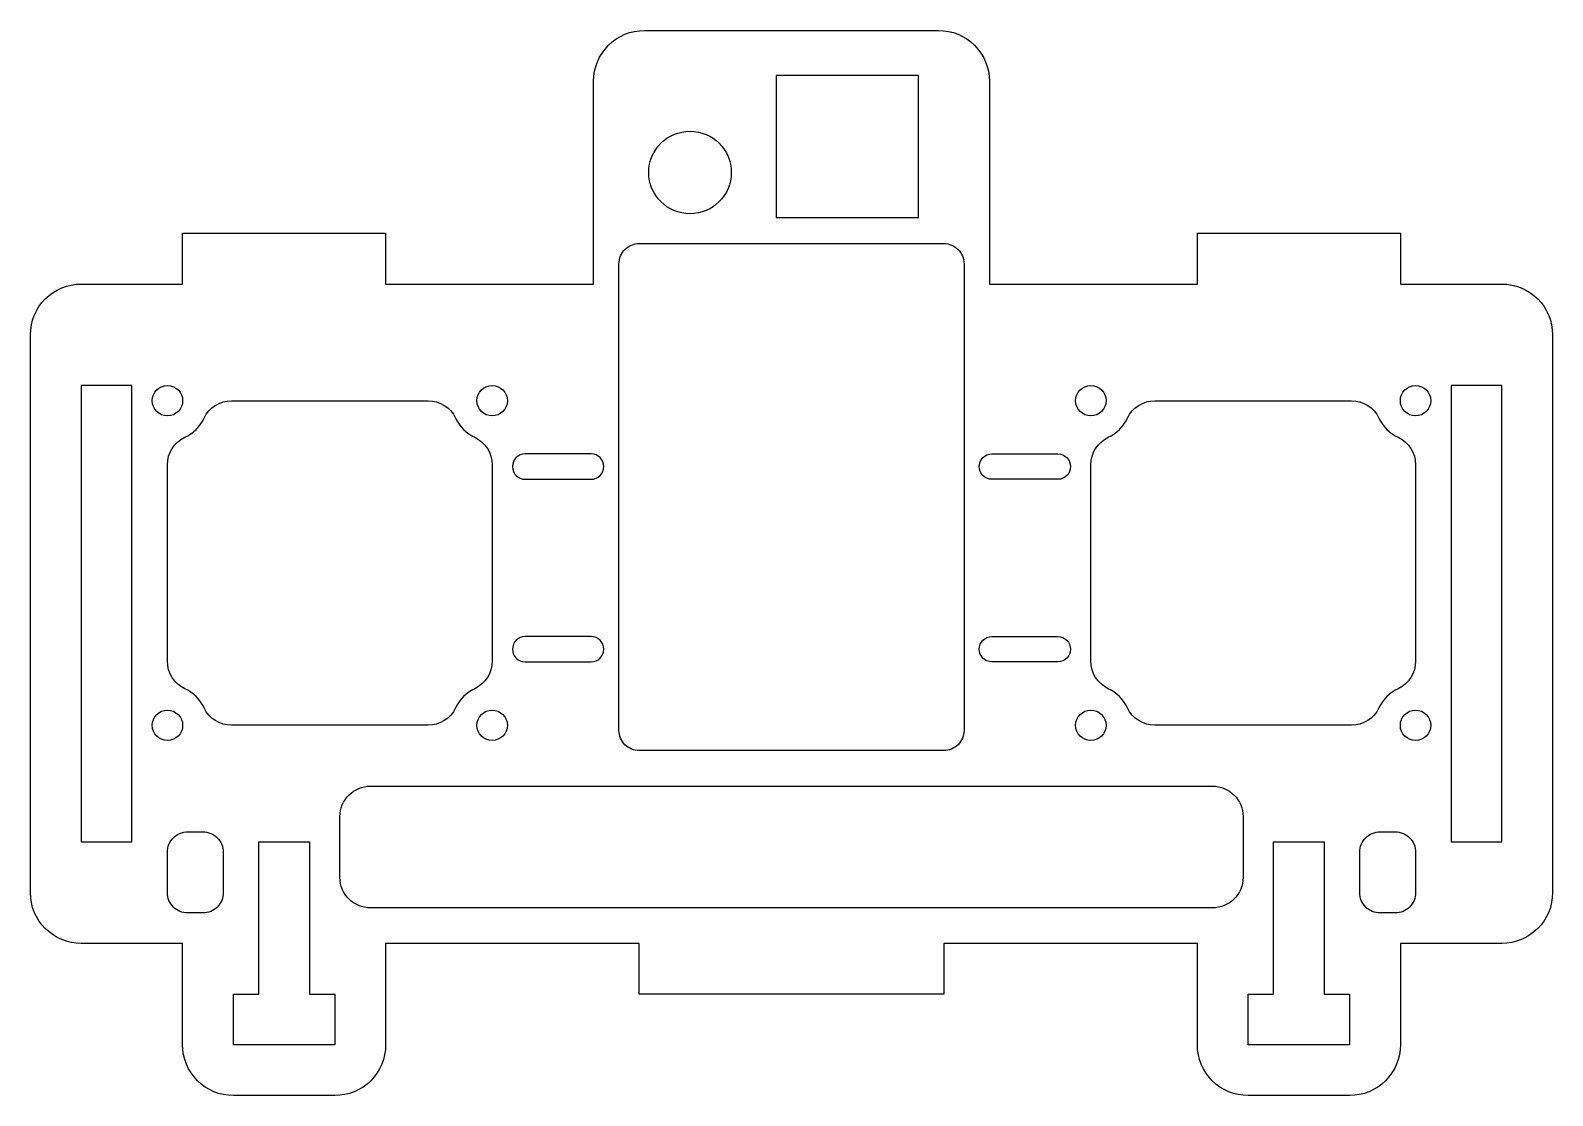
# Model space of a CAD drawing. Header units: millimetres. Extents: x -150 to 0, y -10 to 95.
import ezdxf

# ---------------------------------------------------------------- set-up
doc = ezdxf.new("R2010")
doc.units = ezdxf.units.MM
doc.layers.get('0').update_dxf_attribs({"linetype": 'CONTINUOUS'})

msp = doc.modelspace()

# ---------------------------------------------------------------- linework, layer by layer
for p, q in [((-127.5, 0), (-127.5, 15)), ((-127.5, 15), (-122.5, 15)), ((-122.5, 15), (-122.5, 0)), ((-27.5, 15), (-22.5, 15)), ((-27.5, 0), (-27.5, 15)), ((-22.5, 15), (-22.5, 0)), ((-130, -5), (-130, 0)), ((-130, 0), (-127.5, 0)), ((-122.5, 0), (-120, 0)), ((-120, 0), (-120, -5)), ((-30, -5), (-30, 0)), ((-30, 0), (-27.5, 0)), ((-22.5, 0), (-20, 0)), ((-20, 0), (-20, -5)), ((-120, -5), (-130, -5)), ((-20, -5), (-30, -5))]:
    msp.add_line(p, q)
for points in [[(-30, -10, -0.414214), (-35, -5), (-35, 0), (-35, 5), (-60, 5), (-60, 0), (-90, 0), (-90, 5), (-115, 5), (-115, 0), (-115, -5, -0.414214), (-120, -10), (-130, -10, -0.414214), (-135, -5), (-135, 5), (-145, 5, -0.414214), (-150, 10), (-150, 65, -0.414214), (-145, 70), (-135, 70), (-135, 75), (-115, 75), (-115, 70), (-94.5, 70), (-94.5, 90, -0.414214), (-89.5, 95), (-60.5, 95, -0.414214), (-55.5, 90), (-55.5, 70), (-35, 70), (-35, 75), (-15, 75), (-15, 70), (-5, 70, -0.414214), (0, 65), (0, 10, -0.414214), (-5, 5), (-15, 5), (-15, -5, -0.414214), (-20, -10)], [(-90, 24, -0.414214), (-92, 26), (-92, 72, -0.414214), (-90, 74), (-60, 74, -0.414214), (-58, 72), (-58, 26, -0.414214), (-60, 24)], [(-130.18, 26.5, -0.28969), (-132.89, 28.21, 0.172937), (-134.79, 30.11, -0.28969), (-136.5, 32.82), (-136.5, 52.18, -0.28969), (-134.79, 54.89, 0.172937), (-132.89, 56.79, -0.28969), (-130.18, 58.5), (-110.82, 58.5, -0.28969), (-108.11, 56.79, 0.172937), (-106.21, 54.89, -0.28969), (-104.5, 52.18), (-104.5, 32.82, -0.28969), (-106.21, 30.11, 0.172937), (-108.11, 28.21, -0.28969), (-110.82, 26.5)], [(-13.5, 32.82, -0.28969), (-15.21, 30.11, 0.172937), (-17.11, 28.21, -0.28969), (-19.82, 26.5), (-39.18, 26.5, -0.28969), (-41.89, 28.21, 0.172937), (-43.79, 30.11, -0.28969), (-45.5, 32.82), (-45.5, 52.18, -0.28969), (-43.79, 54.89, 0.172937), (-41.89, 56.79, -0.28969), (-39.18, 58.5), (-19.82, 58.5, -0.28969), (-17.11, 56.79, 0.172937), (-15.21, 54.89, -0.28969), (-13.5, 52.18)], [(-94.75, 53.25), (-101.25, 53.25, 1), (-101.25, 50.75), (-94.75, 50.75, 1)], [(-55.25, 50.75, -1), (-55.25, 53.25), (-48.75, 53.25, -1), (-48.75, 50.75)], [(-94.75, 35.25), (-101.25, 35.25, 1), (-101.25, 32.75), (-94.75, 32.75, 1)], [(-55.25, 32.75, -1), (-55.25, 35.25), (-48.75, 35.25, -1), (-48.75, 32.75)], [(-30.5, 11.5, -0.414214), (-33.5, 8.5), (-116.5, 8.5, -0.414214), (-119.5, 11.5), (-119.5, 17.5, -0.414214), (-116.5, 20.5), (-33.5, 20.5, -0.414214), (-30.5, 17.5)], [(-134.5, 8, -0.414214), (-136.5, 10), (-136.5, 14, -0.414214), (-134.5, 16), (-133, 16, -0.414214), (-131, 14), (-131, 10, -0.414214), (-133, 8)], [(-17, 8, -0.414214), (-19, 10), (-19, 14, -0.414214), (-17, 16), (-15.5, 16, -0.414214), (-13.5, 14), (-13.5, 10, -0.414214), (-15.5, 8)]]:
    msp.add_lwpolyline(points, format="xyb", close=True)
for points in [[(-76.5, 90.56), (-76.5, 76.56), (-62.5, 76.56), (-62.5, 90.56)], [(-145, 60), (-145, 15), (-140, 15), (-140, 60)], [(-5, 15), (-5, 60), (-10, 60), (-10, 15)]]:
    msp.add_lwpolyline(points, close=True)
for centre, radius in [((-85, 81), 4.07), ((-136.5, 58.5), 1.5), ((-104.5, 58.5), 1.5), ((-45.5, 58.5), 1.5), ((-13.5, 58.5), 1.5), ((-136.5, 26.5), 1.5), ((-104.5, 26.5), 1.5), ((-45.5, 26.5), 1.5), ((-13.5, 26.5), 1.5)]:
    msp.add_circle(centre, radius)

doc.saveas('drawing.dxf')
